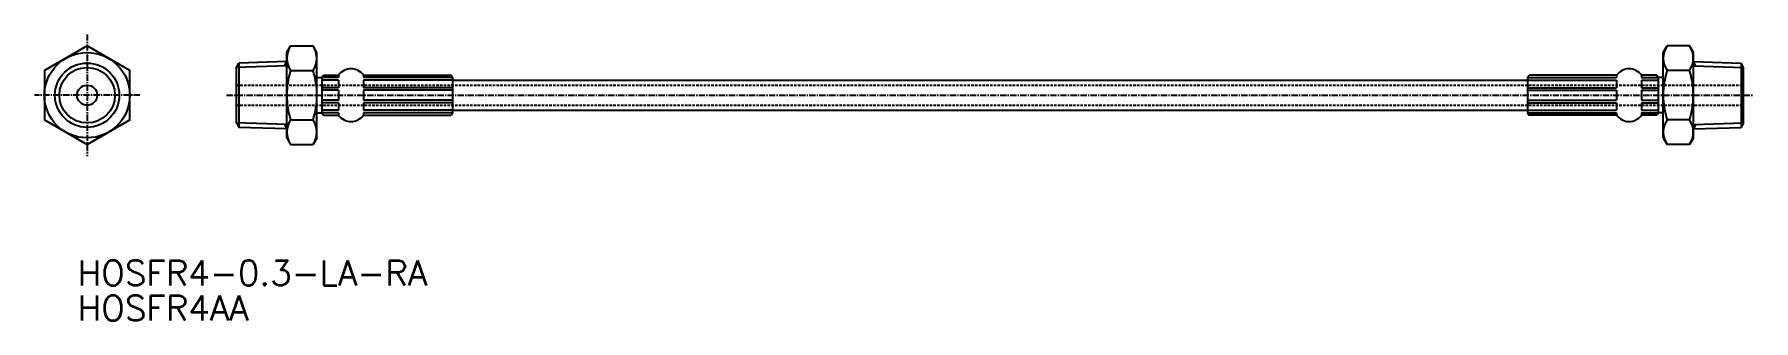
# Model space of a CAD drawing. Extents: x 35 to 377, y 104 to 161.
import ezdxf
from ezdxf.enums import TextEntityAlignment as Align

# ---------------------------------------------------------------- set-up
doc = ezdxf.new("R2010")
doc.units = 0
doc.linetypes.add('CENTER', pattern=[2, 1.25, -0.25, 0.25, -0.25])
doc.linetypes.add('DASHED', pattern=[0.75, 0.5, -0.25])
doc.layers.get('0').update_dxf_attribs({"linetype": 'CONTINUOUS'})
doc.layers.add('CENTER', color=1, linetype='CENTER')
doc.styles.get("Standard").update_dxf_attribs({"font": 'txt.shx', "bigfont": 'extfont.shx'})

msp = doc.modelspace()

# ---------------------------------------------------------------- linework, layer by layer
at = {"color": 7, "linetype": 'CONTINUOUS'}
for p, q in [((85.24, 156.98), (86, 158.3)), ((86, 158.3), (90.48, 158.3)), ((91.24, 156.98), (90.48, 158.3)), ((359.24, 156.98), (360, 158.3)), ((364.48, 158.3), (360, 158.3)), ((365.24, 156.98), (364.48, 158.3)), ((49.75, 155.85), (49.75, 155.85)), ((75.24, 154.02), (75.69, 154.89)), ((75.24, 142.95), (75.24, 154.02)), ((85.24, 155.19), (75.69, 154.89)), ((75.69, 154.89), (75.69, 142.08)), ((85.24, 139.98), (85.24, 156.98)), ((91.24, 139.98), (91.24, 156.98)), ((91.24, 139.98), (91.24, 156.98)), ((359.24, 139.98), (359.24, 156.98)), ((359.24, 139.98), (359.24, 156.98)), ((365.24, 139.98), (365.24, 156.98)), ((365.24, 155.19), (374.79, 154.89)), ((374.79, 154.89), (374.79, 142.08)), ((375.24, 154.02), (374.79, 154.89)), ((375.24, 142.95), (375.24, 154.02)), ((86, 153.39), (90.48, 153.39)), ((91.24, 151.98), (92.24, 151.98)), ((92.24, 151.98), (92.53, 152.48)), ((92.24, 151.98), (92.24, 144.98)), ((95.53, 151.98), (92.24, 151.98)), ((95.53, 151.48), (92.24, 151.48)), ((92.53, 152.48), (95.53, 152.48)), ((95.53, 152.48), (95.53, 151.98)), ((95.53, 151.48), (95.53, 149.98)), ((100.53, 152.48), (100.53, 151.98)), ((100.53, 152.48), (117.95, 152.48)), ((118.24, 151.98), (100.53, 151.98)), ((118.24, 151.48), (100.53, 151.48)), ((100.53, 151.48), (100.53, 149.98)), ((118.24, 151.98), (117.95, 152.48)), ((118.24, 151.98), (118.24, 144.98)), ((118.24, 151.48), (332.24, 151.48)), ((332.24, 151.98), (332.53, 152.48)), ((332.24, 151.98), (349.95, 151.98)), ((332.24, 151.98), (332.24, 144.98)), ((332.24, 151.48), (349.95, 151.48)), ((349.95, 152.48), (332.53, 152.48)), ((349.95, 152.48), (349.95, 151.98)), ((349.95, 151.48), (349.95, 149.98)), ((354.95, 152.48), (354.95, 151.98)), ((357.95, 152.48), (354.95, 152.48)), ((354.95, 151.98), (358.24, 151.98)), ((354.95, 151.48), (354.95, 149.98)), ((354.95, 151.48), (358.24, 151.48)), ((358.24, 151.98), (357.95, 152.48)), ((358.24, 151.98), (358.24, 144.98)), ((359.24, 151.98), (358.24, 151.98)), ((364.48, 153.39), (360, 153.39)), ((95.53, 149.98), (92.24, 149.98)), ((95.53, 149.48), (92.24, 149.48)), ((95.53, 147.48), (92.24, 147.48)), ((95.53, 149.48), (95.53, 147.48)), ((118.24, 149.98), (100.53, 149.98)), ((118.24, 149.48), (100.53, 149.48)), ((100.53, 149.48), (100.53, 147.48)), ((118.24, 147.48), (100.53, 147.48)), ((332.24, 149.98), (349.95, 149.98)), ((332.24, 149.48), (349.95, 149.48)), ((332.24, 147.48), (349.95, 147.48)), ((349.95, 149.48), (349.95, 147.48)), ((354.95, 149.98), (358.24, 149.98)), ((354.95, 149.48), (354.95, 147.48)), ((354.95, 149.48), (358.24, 149.48)), ((354.95, 147.48), (358.24, 147.48)), ((91.24, 144.98), (92.24, 144.98)), ((95.53, 146.98), (92.24, 146.98)), ((95.53, 145.48), (92.24, 145.48)), ((92.24, 144.98), (92.53, 144.48)), ((95.53, 144.98), (92.24, 144.98)), ((92.53, 144.48), (95.53, 144.48)), ((95.53, 146.98), (95.53, 145.48)), ((95.53, 144.98), (95.53, 144.48)), ((118.24, 146.98), (100.53, 146.98)), ((100.53, 146.98), (100.53, 145.48)), ((118.24, 145.48), (100.53, 145.48)), ((118.24, 144.98), (100.53, 144.98)), ((100.53, 144.98), (100.53, 144.48)), ((100.53, 144.48), (117.95, 144.48)), ((118.24, 144.98), (117.95, 144.48)), ((118.24, 145.48), (332.24, 145.48)), ((332.24, 146.98), (349.95, 146.98)), ((332.24, 145.48), (349.95, 145.48)), ((332.24, 144.98), (349.95, 144.98)), ((332.24, 144.98), (332.53, 144.48)), ((349.95, 144.48), (332.53, 144.48)), ((349.95, 146.98), (349.95, 145.48)), ((349.95, 144.98), (349.95, 144.48)), ((354.95, 146.98), (354.95, 145.48)), ((354.95, 146.98), (358.24, 146.98)), ((354.95, 145.48), (358.24, 145.48)), ((354.95, 144.98), (354.95, 144.48)), ((354.95, 144.98), (358.24, 144.98)), ((357.95, 144.48), (354.95, 144.48)), ((358.24, 144.98), (357.95, 144.48)), ((359.24, 144.98), (358.24, 144.98)), ((75.24, 142.95), (75.69, 142.08)), ((85.24, 141.78), (75.69, 142.08)), ((86, 143.58), (90.48, 143.58)), ((364.48, 143.58), (360, 143.58)), ((365.24, 141.78), (374.79, 142.08)), ((375.24, 142.95), (374.79, 142.08)), ((85.24, 139.98), (86, 138.67)), ((86, 138.67), (90.48, 138.67)), ((91.24, 139.98), (90.48, 138.67)), ((359.24, 139.98), (360, 138.67)), ((364.48, 138.67), (360, 138.67)), ((365.24, 139.98), (364.48, 138.67))]:
    msp.add_line(p, q, dxfattribs=at)
at = {"color": 3, "linetype": 'CONTINUOUS'}
for p, q in [((85.24, 154.33), (75.24, 154.02)), ((84.79, 154.32), (85.24, 155.19)), ((365.69, 154.32), (365.24, 155.19)), ((365.24, 154.33), (375.24, 154.02)), ((85.24, 142.64), (75.24, 142.95)), ((84.79, 142.65), (85.24, 141.78)), ((365.24, 142.64), (375.24, 142.95)), ((365.69, 142.65), (365.24, 141.78))]:
    msp.add_line(p, q, dxfattribs=at)
at = {"color": 3, "linetype": 'DASHED'}
for p, q in [((75.24, 150.48), (375.24, 150.48)), ((75.24, 146.48), (375.24, 146.48))]:
    msp.add_line(p, q, dxfattribs=at)
at = {"color": 7, "linetype": 'CONTINUOUS'}
msp.add_lwpolyline([(45.5, 158.3), (37, 153.39), (37, 143.58), (45.5, 138.67), (54, 143.58), (54, 153.39), (45.5, 158.3)], dxfattribs=at)
for radius in [8.5, 6.4, 2]:
    msp.add_circle((45.5, 148.48), radius, dxfattribs=at)
at = {"color": 3, "linetype": 'CONTINUOUS'}
msp.add_circle((45.5, 148.48), 5.53, dxfattribs=at)
at = {"color": 7, "linetype": 'CONTINUOUS'}
for centre, radius, start, end in [((89.58, 155.85), 4.34, 145.6157, 214.3843), ((86.89, 155.85), 4.34, 325.6157, 34.3843), ((363.58, 155.85), 4.34, 145.6157, 214.3843), ((360.89, 155.85), 4.34, 325.6157, 34.3843), ((101.48, 148.48), 16.24, 162.412, 197.588), ((75, 148.48), 16.24, 342.412, 17.588), ((98.03, 150.61), 3.12, 36.8699, 143.1301), ((352.45, 150.61), 3.12, 36.8699, 143.1301), ((375.48, 148.48), 16.24, 162.412, 197.588), ((349, 148.48), 16.24, 342.412, 17.588), ((98.03, 146.36), 3.12, 216.8699, 323.1301), ((352.45, 146.36), 3.12, 216.8699, 323.1301), ((89.58, 141.12), 4.34, 145.6157, 214.3843), ((86.89, 141.12), 4.34, 325.6157, 34.3843), ((363.58, 141.12), 4.34, 145.6157, 214.3843), ((360.89, 141.12), 4.34, 325.6157, 34.3843)]:
    msp.add_arc(centre, radius, start, end, dxfattribs=at)
at = {"layer": 'CENTER', "color": 1, "linetype": 'CENTER'}
for p, q in [((45.5, 160.61), (45.5, 136.36)), ((56, 148.48), (35, 148.48)), ((73.24, 148.48), (377.24, 148.48))]:
    msp.add_line(p, q, dxfattribs=at)

# ---------------------------------------------------------------- texts
at = {"color": 7, "linetype": 'CONTINUOUS'}
for s, p in [('HOSFR4-0.3-LA-RA', (43.57, 113.06)), ('HOSFR4AA', (43.57, 106.06))]:
    msp.add_text(s, height=5, dxfattribs=at).set_placement(p, align=Align.MIDDLE_LEFT)

doc.saveas('drawing.dxf')
